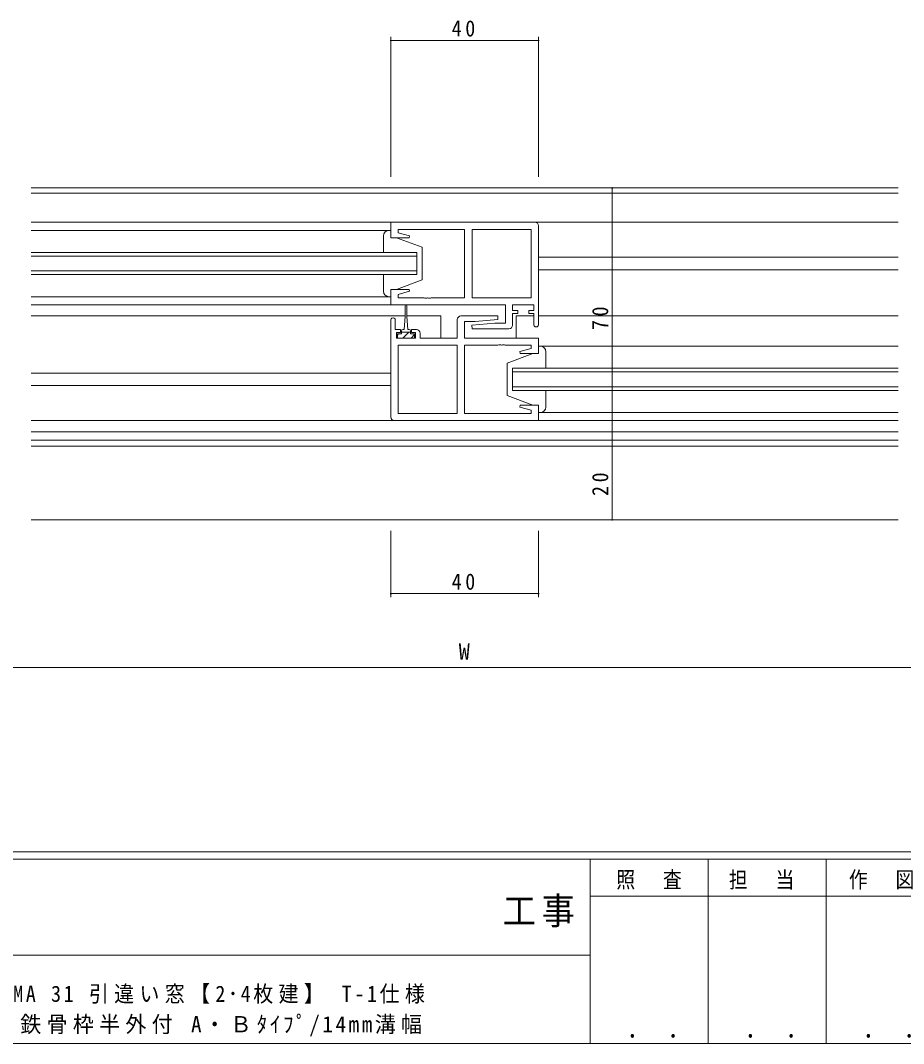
# Model space of a CAD drawing. Units: millimetres, scale not verified. Extents: x -567 to 567, y -403 to 403.
# Drawn here: x 18.8 to 258.3, y -403 to -125.6 of the extents above; entities that cross this region are included whole.
import ezdxf
from ezdxf.enums import TextEntityAlignment as Align

# ---------------------------------------------------------------- set-up
doc = ezdxf.new("R2010")
doc.units = ezdxf.units.MM
doc.header["$LTSCALE"] = 2
for name, color, linetype, lineweight in [('0-1_YKK_ZWAK', 7, 'Continuous', 18), ('0-3_YKK_11', 7, 'Continuous', 18), ('0-4_YKK_12', 2, 'Continuous', 18), ('0-5_YKK_13', 4, 'Continuous', 18), ('0-6_YKK_D', 6, 'Continuous', 18)]:
    doc.layers.add(name, color=color, linetype=linetype, lineweight=lineweight)
doc.layers.add('0-2_USER1', color=7, linetype='Continuous')
doc.styles.add('ＭＳ ゴシック', font='')
doc.styles.get('ＭＳ ゴシック').set_extended_font_data('MS Gothic')

msp = doc.modelspace()

# ---------------------------------------------------------------- linework, layer by layer
at = {"layer": '0-1_YKK_ZWAK'}
for p, q in [((537.274, -350.982), (-562.726, -350.982)), ((483.274, -352.982), (-562.726, -352.982)), ((173.274, -352.982), (173.274, -402.982)), ((205.274, -352.982), (205.274, -402.982)), ((237.274, -352.982), (237.274, -402.982)), ((270.68, -362.981), (173.274, -362.981)), ((-10.726, -378.981), (173.274, -378.981)), ((-562.726, -402.982), (483.274, -402.982))]:
    msp.add_line(p, q, dxfattribs=at)
at = {"layer": '0-3_YKK_11'}
for p, q in [((119.274, -180.282), (119.274, -184.482)), ((158.274, -180.282), (119.274, -180.282)), ((121.204, -182.212), (139.274, -182.212)), ((121.204, -183.13), (121.204, -182.212)), ((139.274, -182.212), (139.274, -200.752)), ((141.274, -182.212), (141.274, -200.752)), ((157.344, -182.212), (141.274, -182.212)), ((157.344, -200.752), (157.344, -182.212)), ((157.344, -200.752), (157.344, -182.212)), ((159.274, -208.082), (159.274, -181.282)), ((119.274, -184.482), (124.235, -184.482)), ((124.303, -183.96), (121.204, -183.13)), ((124.235, -184.482), (124.303, -183.96)), ((119.274, -198.482), (119.274, -202.682)), ((124.235, -198.482), (119.274, -198.482)), ((121.204, -199.835), (124.303, -199.005)), ((124.303, -199.005), (124.235, -198.482)), ((121.204, -200.752), (121.204, -199.835)), ((128.316, -200.752), (121.204, -200.752)), ((128.499, -200.872), (128.316, -200.752)), ((129.049, -200.872), (128.499, -200.872)), ((129.232, -200.752), (129.049, -200.872)), ((129.316, -200.752), (129.232, -200.752)), ((129.499, -200.872), (129.316, -200.752)), ((130.049, -200.872), (129.499, -200.872)), ((130.232, -200.752), (130.049, -200.872)), ((139.274, -200.752), (130.232, -200.752)), ((141.274, -200.752), (157.344, -200.752)), ((119.274, -202.682), (150.344, -202.682)), ((150.344, -202.682), (150.344, -207.682)), ((152.274, -202.682), (158.074, -202.682)), ((152.274, -204.182), (152.274, -202.682)), ((153.674, -204.182), (152.274, -204.182)), ((152.274, -204.982), (153.674, -204.982)), ((152.274, -208.182), (152.274, -204.982)), ((153.674, -204.982), (153.674, -204.182)), ((156.674, -204.182), (156.674, -204.982)), ((158.074, -204.182), (156.674, -204.182)), ((156.674, -204.982), (158.074, -204.982)), ((158.074, -202.682), (158.074, -204.182)), ((158.074, -204.982), (158.074, -208.082)), ((119.274, -206.782), (119.274, -233.082)), ((120.474, -209.382), (120.474, -206.782)), ((137.274, -206.682), (137.274, -211.682)), ((148.252, -205.682), (138.274, -205.682)), ((139.204, -207.182), (142.081, -207.182)), ((139.204, -211.682), (139.204, -207.182)), ((147.467, -207.682), (141.254, -208.226)), ((142.081, -207.182), (148.294, -206.639)), ((150.344, -207.682), (147.467, -207.682)), ((148.294, -206.639), (148.252, -205.682)), ((121.874, -209.382), (120.474, -209.382)), ((120.774, -210.182), (121.874, -210.182)), ((120.774, -211.682), (120.774, -210.182)), ((121.874, -210.182), (121.874, -209.382)), ((124.874, -209.382), (124.874, -210.182)), ((126.174, -209.382), (124.874, -209.382)), ((124.874, -210.182), (125.974, -210.182)), ((125.974, -210.182), (125.974, -211.682)), ((127.174, -211.682), (127.174, -210.382)), ((141.254, -208.226), (141.296, -209.182)), ((141.296, -209.182), (151.274, -209.182)), ((125.974, -211.682), (120.774, -211.682)), ((137.274, -211.682), (127.174, -211.682)), ((159.274, -211.682), (139.204, -211.682)), ((148.316, -213.612), (148.499, -213.492)), ((148.499, -213.492), (149.049, -213.492)), ((149.049, -213.492), (149.232, -213.612)), ((149.316, -213.612), (149.499, -213.492)), ((149.499, -213.492), (150.049, -213.492)), ((150.049, -213.492), (150.232, -213.612)), ((159.274, -215.882), (159.274, -211.682)), ((121.204, -213.612), (121.204, -232.152)), ((137.274, -213.612), (121.204, -213.612)), ((137.274, -232.152), (137.274, -213.612)), ((137.274, -232.152), (137.274, -213.612)), ((139.274, -213.612), (148.316, -213.612)), ((139.274, -232.152), (139.274, -213.612)), ((149.232, -213.612), (149.316, -213.612)), ((150.232, -213.612), (157.344, -213.612)), ((157.344, -214.53), (154.245, -215.36)), ((154.245, -215.36), (154.314, -215.882)), ((154.314, -215.882), (159.274, -215.882)), ((157.344, -213.612), (157.344, -214.53)), ((154.314, -229.882), (154.245, -230.405)), ((159.274, -229.882), (154.314, -229.882)), ((159.274, -234.082), (159.274, -229.882)), ((121.204, -232.152), (137.274, -232.152)), ((157.344, -232.152), (139.274, -232.152)), ((154.245, -230.405), (157.344, -231.235)), ((157.344, -231.235), (157.344, -232.152)), ((120.274, -234.082), (159.274, -234.082))]:
    msp.add_line(p, q, dxfattribs=at)
for centre, radius, start, end in [((158.274, -181.282), 1, 0.00001, 89.99999), ((119.874, -206.782), 0.6, 359.99999, 180.00001), ((138.274, -206.682), 1, 90.00001, 179.99999), ((126.174, -210.382), 1, 0.00001, 89.99999), ((151.274, -208.182), 1, 270.00001, 359.99999), ((158.674, -208.082), 0.6, 179.99999, 0.00001), ((120.274, -233.082), 1, 180.00001, 269.99999)]:
    msp.add_arc(centre, radius, start, end, dxfattribs=at)
at = {"layer": '0-4_YKK_12'}
for p, q in [((21.774, -170.982), (256.774, -170.982)), ((256.774, -172.382), (21.774, -172.382)), ((21.774, -180.282), (119.774, -180.282)), ((158.274, -180.282), (256.774, -180.282)), ((126.274, -188.482), (21.774, -188.482)), ((126.274, -194.482), (126.274, -188.482)), ((21.774, -189.482), (126.274, -189.482)), ((159.274, -189.782), (256.774, -189.782)), ((126.274, -193.482), (21.774, -193.482)), ((159.274, -193.182), (256.774, -193.182)), ((21.774, -194.482), (126.274, -194.482)), ((119.774, -202.682), (21.774, -202.682)), ((21.774, -205.682), (123.124, -205.682)), ((123.624, -205.682), (132.774, -205.682)), ((132.774, -205.682), (132.774, -211.682)), ((153.274, -205.682), (153.274, -211.682)), ((153.274, -205.682), (158.074, -205.682)), ((159.274, -205.682), (256.774, -205.682)), ((21.774, -221.182), (119.274, -221.182)), ((152.274, -219.882), (152.274, -225.882)), ((256.774, -219.882), (152.274, -219.882)), ((152.274, -220.882), (256.774, -220.882)), ((21.774, -224.582), (119.274, -224.582)), ((256.774, -224.882), (152.274, -224.882)), ((152.274, -225.882), (256.774, -225.882)), ((158.774, -234.082), (256.774, -234.082)), ((21.774, -237.082), (256.774, -237.082)), ((256.774, -239.352), (21.774, -239.352)), ((21.774, -240.982), (256.774, -240.982)), ((21.774, -260.982), (256.774, -260.982))]:
    msp.add_line(p, q, dxfattribs=at)
at = {"layer": '0-5_YKK_13'}
for p, q in [((21.774, -182.483), (119.274, -182.484)), ((118.774, -182.482), (119.274, -182.482)), ((119.274, -182.482), (119.274, -184.482)), ((117.274, -188.482), (117.274, -183.982)), ((119.274, -184.482), (120.774, -184.482)), ((120.774, -184.482), (127.774, -187.082)), ((127.774, -187.082), (127.774, -195.882)), ((117.274, -198.982), (117.274, -194.482)), ((120.774, -198.482), (127.774, -195.882)), ((119.274, -198.482), (119.274, -200.482)), ((120.774, -198.482), (119.274, -198.482)), ((119.274, -200.482), (21.774, -200.482)), ((119.274, -200.482), (118.774, -200.482)), ((123.124, -202.932), (123.124, -205.882)), ((123.624, -205.882), (123.624, -202.932)), ((123.124, -205.882), (122.874, -209.382)), ((123.624, -205.882), (123.874, -209.382)), ((121.074, -210.582), (121.074, -211.682)), ((122.124, -210.582), (121.074, -210.582)), ((121.362, -210.582), (121.074, -210.871)), ((122.124, -210.582), (122.124, -209.782)), ((124.624, -210.082), (122.124, -210.082)), ((123.374, -210.816), (122.508, -211.682)), ((122.524, -209.382), (122.874, -209.382)), ((124.108, -210.082), (123.374, -210.816)), ((123.874, -209.382), (124.224, -209.382)), ((124.624, -209.782), (124.624, -210.582)), ((125.674, -210.582), (124.624, -210.582)), ((125.674, -210.761), (124.753, -211.682)), ((125.674, -211.682), (125.674, -210.582)), ((121.074, -211.682), (125.674, -211.682)), ((157.774, -215.882), (150.774, -218.482)), ((159.274, -215.882), (157.774, -215.882)), ((159.274, -213.882), (159.274, -215.882)), ((159.774, -213.882), (159.274, -213.882)), ((159.274, -213.882), (256.774, -213.882)), ((161.274, -219.882), (161.274, -215.382)), ((150.774, -218.482), (150.774, -227.282)), ((157.774, -229.882), (150.774, -227.282)), ((161.274, -230.382), (161.274, -225.882)), ((157.774, -229.882), (159.274, -229.882)), ((159.274, -229.882), (159.274, -231.882)), ((159.274, -231.882), (159.774, -231.882)), ((159.274, -231.882), (256.774, -231.882)), ((21.774, -234.082), (120.274, -234.082)), ((21.774, -234.082), (120.274, -234.082))]:
    msp.add_line(p, q, dxfattribs=at)
for centre, radius, start, end in [((118.774, -183.982), 1.5, 90, 180), ((118.774, -198.982), 1.5, 180, 270), ((123.374, -202.932), 0.25, 0, 180), ((122.524, -209.782), 0.4, 90, 180), ((124.224, -209.782), 0.4, 0, 90), ((159.774, -215.382), 1.5, 0, 90), ((159.774, -230.382), 1.5, 270, 0)]:
    msp.add_arc(centre, radius, start, end, dxfattribs=at)
at = {"layer": '0-6_YKK_D'}
for p, q in [((119.274, -167.982), (119.274, -129.982)), ((159.274, -167.982), (159.274, -129.982)), ((119.274, -130.982), (159.274, -130.982)), ((162.274, -170.982), (180.274, -170.982)), ((179.274, -170.982), (179.274, -240.982)), ((162.274, -240.982), (180.274, -240.982)), ((162.274, -240.982), (180.274, -240.982)), ((179.274, -240.982), (179.274, -260.982)), ((162.274, -260.982), (180.274, -260.982)), ((119.274, -263.982), (119.274, -281.982)), ((159.274, -263.982), (159.274, -281.982)), ((119.274, -280.982), (159.274, -280.982)), ((-103.726, -300.982), (382.274, -300.982))]:
    msp.add_line(p, q, dxfattribs=at)
for centre, start, end in [((119.274, -130.982), 0, 180), ((119.274, -130.982), 180, 0), ((159.274, -130.982), 0, 180), ((159.274, -130.982), 180, 0), ((179.274, -170.982), 90, 270), ((179.274, -170.982), 270, 90), ((179.274, -240.982), 90, 270), ((179.274, -240.982), 90, 270), ((179.274, -240.982), 270, 90), ((179.274, -240.982), 270, 90), ((179.274, -260.982), 90, 270), ((179.274, -260.982), 270, 90), ((119.274, -280.982), 0, 180), ((119.274, -280.982), 180, 0), ((159.274, -280.982), 0, 180), ((159.274, -280.982), 180, 0)]:
    msp.add_arc(centre, 0.106, start, end, dxfattribs=at)

# ---------------------------------------------------------------- texts
at = {"layer": '0-1_YKK_ZWAK', "attachment_point": 7, "style": 'ＭＳ ゴシック'}
for s, insert, char_height in [('\\T1.24;\\W0.85;照\\~\\~査', (180.401, -361.24), 4.399), ('\\T1.24;\\W0.85;担\\~\\~当', (210.923, -361.24), 4.399), ('\\T1.24;\\W0.85;作\\~\\~図', (243.445, -361.214), 4.399), ('\\T1.17;\\W0.9;工事', (149.605, -371.491), 7.331), ('\\T1.24;\\W0.85;\\~．\\~．', (179.638, -401.477), 5.132), ('\\T1.24;\\W0.85;\\~．\\~．', (211.638, -401.477), 5.132), ('\\T1.24;\\W0.85;\\~．\\~．', (243.638, -401.477), 5.132)]:
    msp.add_mtext(s, dxfattribs=dict(at, insert=insert, char_height=char_height))
at = {"layer": '0-2_USER1', "char_height": 4.399, "attachment_point": 7, "style": 'ＭＳ ゴシック'}
for s, insert in [('\\T1.27;\\W0.9;EXIMA\\~31\\~引違い窓【2･4枚建】\\~T-1仕様', (6.613, -392.195)), ('\\T1.25;\\W0.95;鉄骨枠半外付\\~A・Ｂﾀｲﾌﾟ/14mm溝幅', (18.784, -401.018))]:
    msp.add_mtext(s, dxfattribs=dict(at, insert=insert))
at = {"layer": '0-6_YKK_D', "color": 7, "style": 'ＭＳ ゴシック'}
msp.add_text('W', height=4.399, dxfattribs=at).set_placement((137.674, -300.182), align=Align.BOTTOM_LEFT)
at = {"layer": '0-6_YKK_D', "color": 7, "char_height": 4.399, "attachment_point": 7, "style": 'ＭＳ ゴシック'}
for insert in [(135.754, -129.982), (135.754, -279.982)]:
    msp.add_mtext('\\T1.37;\\W0.9;40', dxfattribs=dict(at, insert=insert))
at = {"layer": '0-6_YKK_D', "color": 7, "char_height": 4.399, "attachment_point": 7, "rotation": 90, "style": 'ＭＳ ゴシック'}
for s, insert in [('\\T1.37;\\W0.9;70', (178.274, -209.502)), ('\\T1.37;\\W0.9;20', (178.274, -254.502))]:
    msp.add_mtext(s, dxfattribs=dict(at, insert=insert))

doc.saveas('drawing.dxf')
